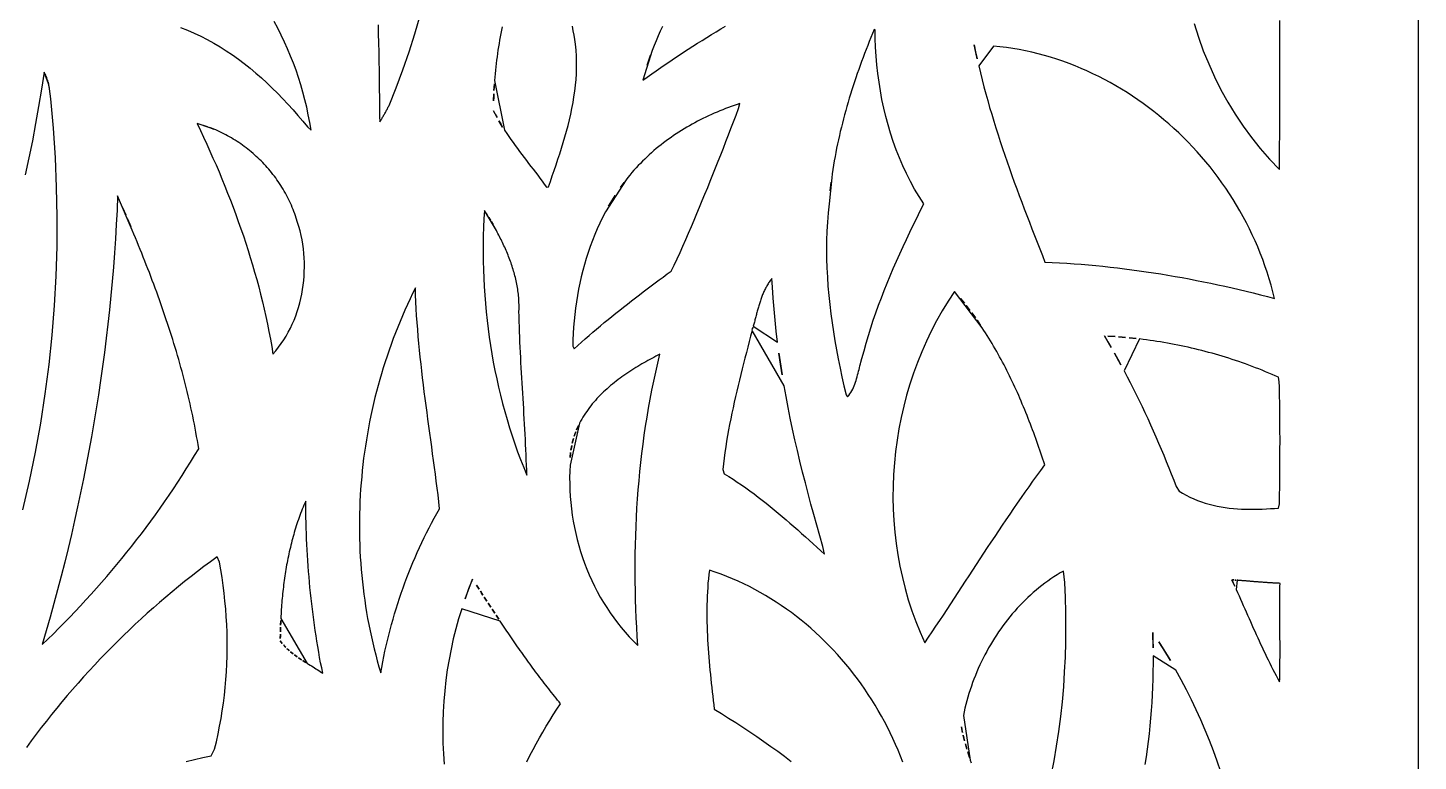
# Model space of a CAD drawing. Header units: metres. Extents: x 0 to 500, y 0 to 1000.
# Drawn here: x 247.2 to 500, y 319.2 to 452.6 of the extents above; entities that cross this region are included whole.
import ezdxf

# ---------------------------------------------------------------- set-up
doc = ezdxf.new("R2010")
doc.units = ezdxf.units.M
doc.layers.add('HOLE', color=7, linetype='Continuous')
doc.layers.add('OUTER', color=7, linetype='Continuous')

msp = doc.modelspace()

# ---------------------------------------------------------------- linework, layer by layer
at = {"layer": 'HOLE'}
for points in [[(274.93, 452.69), (276.18, 452.2), (277.4, 451.66), (278.61, 451.09), (279.79, 450.48), (280.96, 449.83), (282.11, 449.15), (283.24, 448.44), (284.35, 447.69), (285.45, 446.91), (286.52, 446.1), (287.58, 445.27), (288.62, 444.4), (289.64, 443.51), (290.64, 442.6), (291.62, 441.66), (292.59, 440.71), (293.54, 439.73), (294.47, 438.73), (295.39, 437.72), (296.28, 436.69), (297.16, 435.65), (298.02, 434.59), (298.66, 434.02), (298.43, 435.41), (298.17, 436.8), (297.88, 438.17), (297.55, 439.54), (297.2, 440.89), (296.81, 442.24), (296.39, 443.57), (295.94, 444.89), (295.45, 446.2), (294.94, 447.49), (294.4, 448.77), (293.83, 450.04), (293.23, 451.29), (292.61, 452.53), (291.95, 453.75)], [(310.84, 453.19), (310.89, 451.52), (310.93, 449.86), (310.97, 448.2), (311.01, 446.54), (311.03, 444.87), (311.06, 443.21), (311.08, 441.55), (311.09, 439.88), (311.11, 438.22), (311.12, 436.56), (311.16, 435.5), (311.25, 435.64), (311.34, 435.78), (311.43, 435.92), (311.51, 436.06), (311.6, 436.2), (311.68, 436.34), (311.77, 436.48), (311.85, 436.63), (311.93, 436.77), (312.02, 436.91), (312.1, 437.06), (312.18, 437.2), (312.26, 437.35), (312.33, 437.49), (312.41, 437.64), (312.49, 437.78), (312.56, 437.93), (312.64, 438.08), (312.71, 438.22), (312.79, 438.37), (312.86, 438.52), (314.16, 441.73), (315.37, 444.97), (316.5, 448.24), (317.55, 451.54), (318.52, 454.86)], [(333.41, 452.81), (333.29, 452.2), (333.17, 451.6), (333.06, 450.99), (332.95, 450.39), (332.85, 449.78), (332.75, 449.17), (332.66, 448.56), (332.57, 447.95), (332.49, 447.34), (332.41, 446.73), (332.34, 446.12), (332.27, 445.5), (332.2, 444.89), (332.14, 444.28), (332.09, 443.66), (332.04, 443.05), (333.87, 433.98), (333.87, 433.98), (334.24, 433.42), (334.61, 432.86), (335, 432.3), (335.39, 431.75), (335.78, 431.2), (336.18, 430.66), (336.59, 430.11), (337, 429.57), (337.41, 429.04), (337.82, 428.5), (338.23, 427.96), (338.64, 427.42), (339.06, 426.89), (339.47, 426.35), (339.88, 425.81), (340.28, 425.27), (340.68, 424.72), (341.08, 424.18), (341.48, 423.63), (341.85, 423.7), (342.19, 424.69), (342.54, 425.69), (342.88, 426.7), (343.23, 427.7), (343.56, 428.71), (343.9, 429.73), (344.22, 430.75), (344.53, 431.77), (344.83, 432.79), (345.12, 433.82), (345.4, 434.85), (345.65, 435.89), (345.89, 436.92), (346.11, 437.97), (346.31, 439.01), (346.48, 440.06), (346.63, 441.11), (346.76, 442.16), (346.85, 443.22), (346.92, 444.28), (346.95, 445.34), (346.95, 446.41), (346.92, 447.48), (346.85, 448.55), (346.74, 449.62), (346.63, 450.49), (346.51, 451.3), (346.36, 452.1), (346.18, 452.9)], [(362.56, 452.86), (362.17, 452.01), (361.78, 451.15), (361.42, 450.28), (361.06, 449.4), (360.72, 448.52), (358.97, 443.08), (358.97, 443.08), (359.79, 443.66), (360.61, 444.24), (361.43, 444.81), (362.26, 445.38), (363.08, 445.95), (363.91, 446.51), (364.74, 447.07), (365.58, 447.63), (366.41, 448.18), (367.25, 448.73), (368.09, 449.27), (368.94, 449.81), (369.78, 450.34), (370.63, 450.87), (371.49, 451.39), (372.34, 451.91), (373.2, 452.42), (374.06, 452.92)], [(459.24, 453.38), (460.03, 450.9), (460.92, 448.46), (461.9, 446.05), (462.97, 443.69), (464.13, 441.37), (465.39, 439.11), (466.73, 436.9), (468.16, 434.76), (469.67, 432.68), (471.28, 430.66), (472.97, 428.72), (474.75, 426.86), (474.77, 428.36), (474.78, 429.87), (474.8, 431.37), (474.81, 432.87), (474.82, 434.38), (474.83, 435.88), (474.84, 437.39), (474.84, 438.89), (474.85, 440.4), (474.85, 441.9), (474.85, 443.4), (474.85, 444.91), (474.85, 446.41), (474.85, 447.92), (474.85, 449.42), (474.85, 450.92), (474.84, 452.43), (474.84, 453.93)], [(246.25, 364.97), (247.47, 370.19), (248.55, 375.45), (249.51, 380.74), (250.33, 386.05), (251.02, 391.38), (251.58, 396.73), (252.01, 402.1), (252.3, 407.47), (252.47, 412.85), (252.5, 418.23), (252.4, 423.61), (252.17, 428.98), (251.81, 434.35), (251.32, 439.7), (251.11, 441.53), (251.1, 441.61), (251.08, 441.68), (251.07, 441.76), (251.05, 441.84), (251.04, 441.91), (251.02, 441.99), (251, 442.06), (250.98, 442.14), (250.97, 442.21), (250.95, 442.29), (250.93, 442.36), (250.91, 442.43), (250.13, 444.58), (250.13, 444.58), (249.65, 441.44), (249.13, 438.32), (248.58, 435.2), (247.99, 432.08), (247.36, 428.98), (246.7, 425.89)], [(275.97, 319.21), (277.47, 319.56), (278.98, 319.91), (280.49, 320.24), (281.09, 321.41), (281.44, 322.79), (281.75, 324.19), (282.04, 325.59), (282.3, 326.99), (282.53, 328.4), (282.74, 329.82), (282.91, 331.24), (283.06, 332.66), (283.19, 334.08), (283.28, 335.51), (283.36, 336.94), (283.4, 338.36), (283.42, 339.79), (283.41, 341.23), (283.38, 342.66), (283.33, 344.09), (283.25, 345.52), (283.14, 346.94), (283.01, 348.37), (282.86, 349.79), (282.69, 351.21), (282.49, 352.63), (282.26, 354.04), (282.02, 355.45), (281.57, 356.4), (280.37, 355.53), (279.19, 354.65), (278.01, 353.75), (276.84, 352.84), (275.68, 351.92), (274.53, 350.99), (273.38, 350.05), (272.25, 349.09), (271.12, 348.13), (270, 347.15), (268.89, 346.16), (267.79, 345.16), (266.7, 344.14), (265.62, 343.12), (264.54, 342.09), (263.48, 341.04), (262.43, 339.99), (261.38, 338.92), (260.34, 337.85), (259.32, 336.76), (258.3, 335.66), (257.3, 334.56), (256.3, 333.44), (255.31, 332.31), (254.33, 331.18), (253.37, 330.03), (252.41, 328.88), (251.46, 327.71), (250.53, 326.54), (249.6, 325.36), (248.69, 324.17), (247.78, 322.97), (246.89, 321.76)], [(406.27, 319.08), (405.85, 320.16), (405.42, 321.23), (404.96, 322.3), (404.48, 323.35), (403.99, 324.39), (403.47, 325.43), (402.94, 326.45), (402.39, 327.46), (401.82, 328.46), (401.23, 329.45), (400.62, 330.43), (400, 331.39), (399.36, 332.35), (398.7, 333.29), (398.02, 334.21), (397.33, 335.13), (396.62, 336.02), (395.89, 336.91), (395.15, 337.78), (394.4, 338.63), (393.62, 339.47), (392.84, 340.29), (392.03, 341.1), (391.22, 341.89), (390.39, 342.66), (389.54, 343.42), (388.68, 344.15), (387.81, 344.87), (386.92, 345.58), (386.02, 346.26), (385.11, 346.92), (384.18, 347.57), (383.24, 348.19), (382.29, 348.8), (381.33, 349.38), (380.36, 349.94), (379.37, 350.48), (378.37, 351), (377.37, 351.5), (376.35, 351.98), (375.32, 352.43), (374.28, 352.86), (373.23, 353.27), (372.17, 353.65), (371.1, 354.01), (371.1, 354.01), (371.01, 353.22), (370.93, 352.43), (370.85, 351.63), (370.79, 350.84), (370.75, 350.05), (370.71, 349.26), (370.68, 348.46), (370.66, 347.67), (370.64, 346.88), (370.64, 346.09), (370.65, 345.29), (370.66, 344.5), (370.68, 343.71), (370.71, 342.92), (370.74, 342.12), (370.78, 341.33), (370.83, 340.54), (370.88, 339.75), (370.94, 338.96), (371, 338.17), (371.07, 337.38), (371.14, 336.58), (371.21, 335.79), (371.29, 335), (371.37, 334.21), (371.45, 333.42), (371.54, 332.64), (371.62, 331.85), (371.71, 331.06), (371.8, 330.27), (371.89, 329.48), (371.98, 328.7), (373.29, 327.9), (374.6, 327.09), (375.9, 326.26), (377.19, 325.42), (378.47, 324.57), (379.75, 323.71), (381.01, 322.83), (382.27, 321.94), (383.52, 321.04), (384.76, 320.13), (385.99, 319.21)], [(433.26, 316.66), (433.78, 319.32), (434.24, 321.99), (434.65, 324.67), (435, 327.36), (435.29, 330.06), (435.53, 332.77), (435.71, 335.48), (435.84, 338.19), (435.92, 340.91), (435.95, 343.62), (435.92, 346.33), (435.85, 349.04), (435.73, 351.74), (435.49, 353.83), (434.91, 353.49), (434.33, 353.14), (433.76, 352.77), (433.2, 352.4), (432.65, 352.01), (432.1, 351.61), (431.57, 351.2), (431.03, 350.78), (430.51, 350.35), (430, 349.91), (429.49, 349.46), (428.99, 348.99), (428.5, 348.52), (428.02, 348.04), (427.55, 347.55), (427.08, 347.05), (426.63, 346.54), (426.18, 346.03), (425.74, 345.5), (425.31, 344.97), (424.89, 344.43), (424.48, 343.88), (424.08, 343.32), (423.69, 342.75), (423.3, 342.18), (422.93, 341.6), (422.56, 341.02), (422.21, 340.43), (421.86, 339.83), (421.53, 339.22), (421.2, 338.61), (420.89, 338), (420.58, 337.37), (420.29, 336.75), (420, 336.11), (419.73, 335.48), (419.47, 334.83), (419.21, 334.19), (418.97, 333.54), (418.74, 332.88), (418.52, 332.22), (418.31, 331.56), (418.11, 330.9), (417.92, 330.23), (417.75, 329.56), (417.58, 328.88), (417.43, 328.2), (417.29, 327.53), (418.55, 319.43), (418.55, 319.43), (418.7, 318.93)], [(337.93, 319.15), (338.47, 320.25), (339.03, 321.34), (339.61, 322.41), (340.2, 323.48), (340.8, 324.54), (341.42, 325.59), (342.06, 326.64), (342.71, 327.67), (343.37, 328.69), (344.05, 329.7), (343.77, 330.04), (343.5, 330.37), (343.23, 330.71), (342.95, 331.04), (342.68, 331.38), (342.41, 331.72), (342.15, 332.06), (341.88, 332.4), (341.61, 332.74), (341.35, 333.08), (341.08, 333.43), (340.82, 333.77), (340.55, 334.11), (340.29, 334.46), (340.03, 334.8), (339.77, 335.15), (339.51, 335.5), (339.26, 335.85), (339, 336.19), (338.74, 336.54), (338.49, 336.89), (338.23, 337.24), (337.98, 337.59), (337.73, 337.95), (337.47, 338.3), (337.22, 338.65), (336.97, 339), (336.72, 339.36), (336.47, 339.71), (336.22, 340.07), (335.97, 340.42), (335.73, 340.78), (335.48, 341.13), (335.23, 341.49), (334.99, 341.85), (334.74, 342.21), (334.5, 342.56), (334.25, 342.92), (334.01, 343.28), (333.77, 343.64), (333.52, 344), (333.28, 344.36), (333.04, 344.72), (326.06, 346.98), (326.06, 346.98), (325.5, 345.16), (324.99, 343.32), (324.53, 341.47), (324.12, 339.61), (323.76, 337.73), (323.44, 335.85), (323.18, 333.95), (322.97, 332.05), (322.8, 330.15), (322.69, 328.24), (322.62, 326.33), (322.61, 324.42), (322.65, 322.51), (322.74, 320.6), (322.88, 318.7)], [(464.12, 317.33), (463.45, 319.24), (462.75, 321.14), (462.02, 323.03), (461.25, 324.91), (460.45, 326.76), (459.61, 328.6), (458.75, 330.43), (457.84, 332.23), (456.91, 334.02), (455.94, 335.79), (451.8, 338.41), (451.8, 338.41), (451.8, 336.99), (451.77, 335.57), (451.74, 334.15), (451.69, 332.73), (451.62, 331.31), (451.54, 329.9), (451.44, 328.48), (451.33, 327.07), (451.2, 325.65), (451.06, 324.24), (450.89, 322.84), (450.72, 321.43), (450.52, 320.03), (450.31, 318.63)]]:
    msp.add_lwpolyline(points, dxfattribs=at)
for points in [[(392.87, 420.62), (392.7, 418.95), (392.57, 417.29), (392.48, 415.62), (392.42, 413.95), (392.41, 412.28), (392.42, 410.61), (392.48, 408.95), (392.56, 407.28), (392.67, 405.62), (392.82, 403.95), (392.99, 402.29), (393.19, 400.63), (393.41, 398.98), (393.66, 397.33), (393.93, 395.68), (394.22, 394.03), (394.54, 392.39), (394.87, 390.75), (395.21, 389.12), (395.57, 387.49), (395.95, 385.87), (396.23, 385.5), (396.45, 385.77), (396.65, 386.04), (396.84, 386.32), (397.01, 386.61), (397.16, 386.91), (397.31, 387.21), (397.44, 387.52), (397.56, 387.84), (397.68, 388.16), (397.78, 388.49), (397.88, 388.81), (397.97, 389.15), (398.06, 389.48), (398.15, 389.81), (398.23, 390.15), (398.31, 390.48), (398.4, 390.81), (398.48, 391.15), (398.57, 391.48), (398.66, 391.8), (398.84, 392.49), (399.22, 393.89), (399.61, 395.28), (400.02, 396.67), (400.46, 398.05), (400.91, 399.43), (401.39, 400.79), (401.87, 402.15), (402.38, 403.51), (402.9, 404.85), (403.44, 406.2), (403.99, 407.53), (404.55, 408.86), (405.13, 410.19), (405.72, 411.5), (406.32, 412.82), (406.92, 414.13), (407.54, 415.43), (408.17, 416.73), (408.8, 418.03), (409.44, 419.32), (410.08, 420.61), (409.23, 421.94), (408.42, 423.3), (407.66, 424.69), (406.94, 426.1), (406.27, 427.53), (405.65, 428.98), (405.07, 430.45), (404.53, 431.93), (404.04, 433.44), (403.59, 434.96), (403.18, 436.49), (402.81, 438.03), (402.49, 439.59), (402.2, 441.15), (401.95, 442.73), (401.74, 444.31), (401.57, 445.9), (401.43, 447.49), (401.33, 449.08), (401.27, 450.68), (401.24, 452.28), (401.04, 452.33), (400.75, 451.61), (400.46, 450.88), (400.17, 450.16), (399.89, 449.43), (399.61, 448.7), (399.33, 447.97), (399.06, 447.24), (398.79, 446.51), (398.52, 445.77), (398.26, 445.03), (398, 444.29), (397.75, 443.55), (397.5, 442.81), (397.25, 442.07), (397.01, 441.32), (396.78, 440.58), (396.55, 439.83), (396.33, 439.08), (396.11, 438.33), (395.89, 437.57), (395.69, 436.82), (395.48, 436.06), (395.29, 435.3), (395.1, 434.55), (394.91, 433.78), (394.74, 433.02), (394.56, 432.26), (394.4, 431.49), (394.24, 430.73), (394.09, 429.96), (393.95, 429.19), (393.81, 428.42), (393.68, 427.64), (393.56, 426.87), (393.45, 426.09), (393.34, 425.31), (392.87, 420.62)], [(360.39, 447.63), (360.08, 446.73), (359.78, 445.83), (360.39, 447.63)], [(419.23, 449.5), (419.5, 448.23), (419.79, 446.95), (419.23, 449.5)], [(420.08, 445.69), (420.38, 444.42), (420.7, 443.16), (421.03, 441.9), (421.37, 440.64), (421.72, 439.39), (422.07, 438.14), (422.44, 436.89), (422.82, 435.65), (423.2, 434.41), (423.6, 433.17), (424, 431.93), (424.41, 430.7), (424.82, 429.47), (425.24, 428.24), (425.67, 427.01), (426.11, 425.79), (426.55, 424.56), (426.99, 423.34), (427.44, 422.12), (427.9, 420.91), (428.36, 419.69), (428.82, 418.48), (429.29, 417.26), (429.76, 416.05), (430.23, 414.84), (430.7, 413.63), (431.18, 412.43), (431.66, 411.22), (432.13, 410.02), (433.46, 409.96), (434.78, 409.89), (436.1, 409.8), (437.42, 409.71), (438.73, 409.61), (440.05, 409.5), (441.37, 409.38), (442.68, 409.25), (444, 409.11), (445.31, 408.96), (446.62, 408.8), (447.93, 408.63), (449.24, 408.45), (450.55, 408.26), (451.86, 408.06), (453.17, 407.86), (454.47, 407.64), (455.78, 407.42), (457.08, 407.19), (458.38, 406.94), (459.68, 406.69), (460.98, 406.44), (462.27, 406.17), (463.57, 405.9), (464.86, 405.61), (466.15, 405.32), (467.44, 405.02), (468.73, 404.72), (470.02, 404.4), (471.3, 404.08), (472.59, 403.75), (473.87, 403.42), (473.57, 404.62), (473.25, 405.81), (472.9, 406.99), (472.53, 408.17), (472.14, 409.33), (471.72, 410.49), (471.28, 411.63), (470.82, 412.76), (470.33, 413.88), (469.83, 414.99), (469.3, 416.09), (468.75, 417.18), (468.17, 418.25), (467.58, 419.31), (466.97, 420.36), (466.33, 421.4), (465.68, 422.42), (465.01, 423.43), (464.32, 424.42), (463.61, 425.4), (462.88, 426.36), (462.14, 427.31), (461.37, 428.25), (460.59, 429.17), (459.8, 430.07), (458.98, 430.95), (458.15, 431.82), (457.31, 432.68), (456.45, 433.51), (455.57, 434.33), (454.68, 435.13), (453.77, 435.91), (452.85, 436.67), (451.92, 437.42), (450.97, 438.14), (450.01, 438.85), (449.04, 439.53), (448.06, 440.2), (447.06, 440.85), (446.05, 441.47), (445.03, 442.08), (444, 442.66), (442.96, 443.22), (441.91, 443.76), (440.84, 444.28), (439.77, 444.77), (438.69, 445.25), (437.6, 445.7), (436.5, 446.12), (435.4, 446.53), (434.28, 446.9), (433.16, 447.26), (432.03, 447.59), (430.89, 447.89), (429.75, 448.17), (428.6, 448.43), (427.45, 448.65), (426.29, 448.86), (425.12, 449.03), (423.95, 449.18), (422.78, 449.3), (420.08, 445.69)], [(250.28, 444.23), (250.25, 444.3), (250.22, 444.37), (250.28, 444.23)], [(250.37, 444.02), (250.34, 444.09), (250.31, 444.16), (250.37, 444.02)], [(250.45, 443.81), (250.43, 443.88), (250.4, 443.95), (250.45, 443.81)], [(250.54, 443.6), (250.51, 443.67), (250.48, 443.74), (250.54, 443.6)], [(250.61, 443.38), (250.59, 443.46), (250.56, 443.53), (250.61, 443.38)], [(250.69, 443.17), (250.66, 443.24), (250.64, 443.31), (250.69, 443.17)], [(250.76, 442.95), (250.74, 443.02), (250.71, 443.09), (250.76, 442.95)], [(250.83, 442.73), (250.8, 442.8), (250.78, 442.88), (250.83, 442.73)], [(250.89, 442.51), (250.87, 442.58), (250.85, 442.66), (250.89, 442.51)], [(331.9, 440.59), (331.88, 439.97), (331.87, 439.35), (331.9, 440.59)], [(332, 442.43), (331.96, 441.82), (331.93, 441.2), (332, 442.43)], [(331.85, 437.5), (332.16, 436.9), (332.48, 436.3), (331.85, 437.5)], [(352.22, 419.16), (351.69, 418.14), (351.18, 417.11), (350.71, 416.07), (350.26, 415.01), (349.83, 413.95), (349.43, 412.87), (349.06, 411.78), (348.71, 410.68), (348.38, 409.57), (348.08, 408.46), (347.81, 407.34), (347.56, 406.21), (347.33, 405.07), (347.12, 403.93), (346.94, 402.79), (346.77, 401.64), (346.63, 400.49), (346.52, 399.33), (346.42, 398.18), (346.34, 397.02), (346.29, 395.86), (346.26, 394.71), (346.51, 394.26), (347.18, 394.87), (347.86, 395.47), (348.54, 396.07), (349.22, 396.67), (349.91, 397.26), (350.6, 397.84), (351.29, 398.43), (351.99, 399), (352.69, 399.57), (353.39, 400.14), (354.1, 400.71), (354.8, 401.27), (355.51, 401.83), (356.23, 402.39), (356.94, 402.94), (357.66, 403.49), (358.37, 404.04), (359.09, 404.59), (359.81, 405.13), (360.53, 405.68), (361.26, 406.22), (361.98, 406.76), (362.7, 407.3), (363.42, 407.85), (364.15, 408.39), (364.72, 409.43), (365.25, 410.59), (365.77, 411.76), (366.29, 412.93), (366.81, 414.11), (367.32, 415.28), (367.82, 416.46), (368.33, 417.64), (368.83, 418.82), (369.32, 420.01), (369.81, 421.19), (370.3, 422.38), (370.79, 423.57), (371.27, 424.76), (371.75, 425.95), (372.23, 427.15), (372.7, 428.34), (373.17, 429.54), (373.64, 430.73), (374.11, 431.93), (374.57, 433.13), (375.03, 434.33), (375.49, 435.53), (375.95, 436.73), (376.4, 437.92), (376.66, 438.85), (376.13, 438.68), (375.61, 438.5), (375.08, 438.32), (374.56, 438.12), (374.04, 437.93), (373.52, 437.72), (373, 437.52), (372.49, 437.3), (371.97, 437.08), (371.46, 436.85), (370.95, 436.62), (370.44, 436.38), (369.94, 436.13), (369.44, 435.88), (368.94, 435.62), (368.44, 435.36), (367.95, 435.09), (367.46, 434.81), (366.98, 434.53), (366.49, 434.24), (366.01, 433.95), (365.54, 433.64), (365.07, 433.34), (364.6, 433.02), (364.14, 432.7), (363.68, 432.38), (363.22, 432.04), (362.77, 431.7), (362.33, 431.36), (361.89, 431.01), (361.45, 430.65), (361.02, 430.28), (360.6, 429.91), (360.18, 429.53), (359.76, 429.15), (359.35, 428.76), (358.95, 428.36), (358.55, 427.96), (358.16, 427.55), (357.77, 427.13), (357.39, 426.71), (357.02, 426.28), (356.65, 425.85), (356.29, 425.41), (355.94, 424.96), (352.22, 419.16)], [(277.95, 435.22), (278.54, 433.97), (279.13, 432.72), (279.71, 431.46), (280.27, 430.21), (280.83, 428.94), (281.39, 427.68), (281.93, 426.4), (282.46, 425.13), (282.98, 423.85), (283.49, 422.57), (284, 421.28), (284.49, 419.99), (284.97, 418.69), (285.44, 417.39), (285.9, 416.09), (286.35, 414.78), (286.78, 413.46), (287.21, 412.15), (287.62, 410.83), (288.02, 409.5), (288.4, 408.17), (288.78, 406.84), (289.14, 405.5), (289.48, 404.16), (289.82, 402.81), (290.14, 401.46), (290.44, 400.11), (290.73, 398.75), (291.01, 397.39), (291.27, 396.02), (291.51, 394.65), (291.74, 393.27), (292.27, 393.89), (292.77, 394.52), (293.25, 395.18), (293.7, 395.85), (294.12, 396.55), (294.52, 397.25), (294.9, 397.98), (295.25, 398.71), (295.57, 399.46), (295.87, 400.23), (296.14, 401), (296.39, 401.78), (296.61, 402.58), (296.8, 403.38), (296.97, 404.18), (297.12, 405), (297.24, 405.82), (297.33, 406.64), (297.4, 407.47), (297.44, 408.29), (297.46, 409.12), (297.45, 409.95), (297.42, 410.78), (297.36, 411.6), (297.28, 412.43), (297.17, 413.25), (297.03, 414.06), (296.87, 414.87), (296.68, 415.67), (296.47, 416.46), (296.23, 417.24), (295.97, 418.01), (295.84, 418.41), (295.7, 418.8), (295.56, 419.19), (295.41, 419.57), (295.25, 419.96), (295.09, 420.34), (294.92, 420.71), (294.75, 421.09), (294.57, 421.46), (294.39, 421.83), (294.19, 422.19), (294, 422.55), (293.8, 422.91), (293.59, 423.26), (293.38, 423.61), (293.16, 423.96), (292.93, 424.3), (292.71, 424.64), (292.47, 424.98), (292.23, 425.31), (291.99, 425.63), (291.74, 425.96), (291.49, 426.28), (291.23, 426.59), (290.97, 426.9), (290.7, 427.21), (290.43, 427.51), (290.16, 427.81), (289.88, 428.11), (289.59, 428.4), (289.3, 428.68), (289.01, 428.96), (288.71, 429.24), (288.41, 429.51), (288.11, 429.78), (287.8, 430.04), (287.49, 430.3), (287.17, 430.55), (286.86, 430.8), (286.53, 431.04), (286.21, 431.28), (285.88, 431.51), (285.55, 431.74), (285.21, 431.96), (284.87, 432.17), (284.53, 432.39), (284.19, 432.59), (283.84, 432.79), (283.49, 432.99), (283.14, 433.18), (282.78, 433.36), (282.42, 433.54), (282.06, 433.71), (281.7, 433.88), (281.33, 434.04), (277.95, 435.22)], [(332.81, 435.71), (333.15, 435.13), (333.51, 434.55), (332.81, 435.71)], [(279.85, 434.62), (279.47, 434.75), (279.09, 434.88), (279.85, 434.62)], [(280.96, 434.19), (280.59, 434.34), (280.22, 434.49), (280.96, 434.19)], [(355.6, 424.5), (355.26, 424.04), (354.92, 423.57), (355.6, 424.5)], [(393.24, 424.54), (393.15, 423.76), (393.07, 422.97), (393.24, 424.54)], [(263.49, 422.04), (263.38, 419.45), (263.24, 416.85), (263.09, 414.26), (262.91, 411.67), (262.71, 409.08), (262.49, 406.5), (262.25, 403.91), (261.99, 401.33), (261.71, 398.75), (261.41, 396.17), (261.09, 393.6), (260.74, 391.03), (260.38, 388.46), (260, 385.9), (259.6, 383.34), (259.17, 380.78), (258.73, 378.23), (258.27, 375.68), (257.79, 373.13), (257.28, 370.59), (256.76, 368.05), (256.22, 365.52), (255.66, 362.99), (255.08, 360.46), (254.49, 357.94), (253.87, 355.43), (253.23, 352.92), (252.58, 350.41), (251.9, 347.91), (251.21, 345.42), (250.5, 342.93), (249.77, 340.45), (250.79, 341.43), (251.8, 342.42), (252.81, 343.43), (253.81, 344.44), (254.8, 345.46), (255.78, 346.49), (256.76, 347.52), (257.73, 348.57), (258.69, 349.62), (259.64, 350.69), (260.58, 351.76), (261.52, 352.84), (262.44, 353.93), (263.36, 355.02), (264.27, 356.13), (265.17, 357.24), (266.06, 358.36), (266.94, 359.49), (267.81, 360.62), (268.68, 361.76), (269.53, 362.92), (270.37, 364.07), (271.2, 365.24), (272.03, 366.42), (272.84, 367.6), (273.64, 368.79), (274.43, 369.98), (275.21, 371.18), (275.98, 372.4), (276.74, 373.61), (277.49, 374.84), (278.23, 376.07), (278.11, 376.82), (277.99, 377.56), (277.86, 378.31), (277.73, 379.06), (277.59, 379.8), (277.45, 380.54), (277.3, 381.29), (277.15, 382.03), (276.99, 382.77), (276.83, 383.51), (276.67, 384.25), (276.5, 384.99), (276.33, 385.72), (276.15, 386.46), (275.97, 387.19), (275.79, 387.93), (275.6, 388.66), (275.4, 389.39), (275.21, 390.12), (275.01, 390.85), (274.81, 391.58), (274.6, 392.31), (274.39, 393.04), (274.17, 393.77), (273.96, 394.49), (273.73, 395.22), (273.51, 395.94), (273.28, 396.66), (273.05, 397.38), (272.82, 398.1), (272.58, 398.82), (272.34, 399.54), (272.1, 400.26), (271.85, 400.98), (271.61, 401.69), (271.36, 402.41), (271.1, 403.12), (270.85, 403.84), (270.59, 404.55), (270.33, 405.26), (270.06, 405.97), (269.8, 406.68), (269.53, 407.39), (269.26, 408.09), (268.99, 408.8), (268.71, 409.51), (268.44, 410.21), (268.16, 410.91), (267.88, 411.62), (267.6, 412.32), (267.31, 413.02), (267.03, 413.72), (266.74, 414.42), (266.45, 415.12), (266.16, 415.81), (263.49, 422.04)], [(264.99, 418.59), (264.69, 419.28), (264.39, 419.97), (264.99, 418.59)], [(353.97, 422.13), (353.36, 421.15), (352.77, 420.17), (353.97, 422.13)], [(265.87, 416.51), (265.58, 417.2), (265.28, 417.9), (265.87, 416.51)], [(330.18, 419.42), (330.09, 417.88), (330.03, 416.34), (329.98, 414.8), (329.96, 413.26), (329.95, 411.72), (329.97, 410.17), (330.01, 408.63), (330.07, 407.09), (330.15, 405.55), (330.25, 404.02), (330.37, 402.48), (330.51, 400.95), (330.67, 399.41), (330.86, 397.89), (331.07, 396.36), (331.29, 394.84), (331.54, 393.32), (331.81, 391.81), (332.11, 390.3), (332.42, 388.79), (332.76, 387.29), (333.11, 385.8), (333.49, 384.31), (333.89, 382.83), (334.32, 381.36), (334.76, 379.89), (335.23, 378.43), (335.72, 376.97), (336.23, 375.53), (336.77, 374.09), (337.33, 372.66), (337.9, 371.24), (337.88, 372.17), (337.84, 373.11), (337.81, 374.04), (337.77, 374.97), (337.73, 375.9), (337.69, 376.83), (337.64, 377.77), (337.59, 378.7), (337.54, 379.63), (337.49, 380.56), (337.44, 381.49), (337.38, 382.42), (337.33, 383.36), (337.27, 384.29), (337.21, 385.22), (337.16, 386.15), (337.1, 387.08), (337.05, 388.01), (336.99, 388.94), (336.94, 389.88), (336.89, 390.81), (336.84, 391.74), (336.79, 392.67), (336.74, 393.6), (336.7, 394.53), (336.66, 395.46), (336.62, 396.4), (336.58, 397.33), (336.55, 398.26), (336.53, 399.19), (336.5, 400.13), (336.48, 401.06), (336.49, 401.37), (336.49, 401.69), (336.49, 402), (336.49, 402.31), (336.48, 402.62), (336.46, 402.93), (336.44, 403.24), (336.42, 403.55), (336.39, 403.86), (336.36, 404.17), (336.32, 404.47), (336.28, 404.78), (336.24, 405.08), (336.19, 405.39), (336.14, 405.69), (336.08, 406), (336.02, 406.3), (335.96, 406.6), (335.89, 406.9), (335.82, 407.2), (335.75, 407.5), (335.67, 407.79), (335.59, 408.09), (335.5, 408.39), (335.41, 408.68), (335.32, 408.97), (335.23, 409.27), (335.13, 409.56), (335.03, 409.85), (334.93, 410.14), (334.82, 410.43), (334.71, 410.72), (334.6, 411.01), (334.49, 411.29), (334.37, 411.58), (334.25, 411.87), (334.13, 412.15), (334, 412.43), (333.88, 412.71), (333.75, 412.99), (333.62, 413.27), (333.49, 413.55), (333.35, 413.83), (333.21, 414.11), (333.08, 414.38), (332.94, 414.66), (332.79, 414.93), (332.65, 415.2), (332.5, 415.48), (332.36, 415.75), (330.18, 419.42)], [(330.82, 418.39), (330.66, 418.65), (330.5, 418.91), (330.82, 418.39)], [(331.29, 417.61), (331.14, 417.87), (330.98, 418.13), (331.29, 417.61)], [(331.76, 416.82), (331.6, 417.08), (331.45, 417.35), (331.76, 416.82)], [(332.21, 416.02), (332.06, 416.29), (331.91, 416.55), (332.21, 416.02)], [(311.33, 335.33), (311.51, 336.31), (311.7, 337.3), (311.9, 338.28), (312.11, 339.26), (312.33, 340.23), (312.56, 341.21), (312.8, 342.18), (313.04, 343.15), (313.3, 344.11), (313.57, 345.07), (313.85, 346.03), (314.13, 346.98), (314.43, 347.94), (314.74, 348.88), (315.06, 349.83), (315.39, 350.76), (315.72, 351.7), (316.07, 352.63), (316.43, 353.56), (316.8, 354.48), (317.18, 355.4), (317.57, 356.31), (317.97, 357.22), (318.38, 358.12), (318.8, 359.02), (319.23, 359.91), (319.68, 360.8), (320.13, 361.68), (320.59, 362.56), (321.07, 363.43), (321.56, 364.3), (322.05, 365.16), (321.91, 366.41), (321.76, 367.66), (321.6, 368.92), (321.44, 370.17), (321.28, 371.42), (321.11, 372.67), (320.95, 373.92), (320.78, 375.17), (320.61, 376.43), (320.43, 377.68), (320.26, 378.93), (320.09, 380.18), (319.92, 381.43), (319.75, 382.68), (319.58, 383.94), (319.42, 385.19), (319.26, 386.44), (319.1, 387.7), (318.95, 388.95), (318.8, 390.21), (318.66, 391.46), (318.53, 392.72), (318.4, 393.98), (318.28, 395.23), (318.16, 396.49), (318.06, 397.75), (317.96, 399.01), (317.87, 400.27), (317.8, 401.53), (317.73, 402.8), (317.68, 404.06), (317.64, 405.33), (317.14, 404.32), (316.66, 403.32), (316.18, 402.3), (315.72, 401.28), (315.28, 400.25), (314.84, 399.22), (314.42, 398.18), (314.01, 397.14), (313.61, 396.09), (313.22, 395.04), (312.85, 393.98), (312.48, 392.92), (312.13, 391.86), (311.8, 390.79), (311.47, 389.71), (311.16, 388.63), (310.86, 387.55), (310.57, 386.47), (310.29, 385.38), (310.03, 384.28), (309.78, 383.19), (309.54, 382.09), (309.32, 380.99), (309.11, 379.89), (308.91, 378.78), (308.72, 377.67), (308.55, 376.56), (308.38, 375.45), (308.23, 374.33), (308.1, 373.21), (307.98, 372.1), (307.87, 370.98), (307.77, 369.85), (307.68, 368.73), (307.61, 367.61), (307.56, 366.49), (307.51, 365.36), (307.48, 364.24), (307.46, 363.11), (307.45, 361.99), (307.46, 360.86), (307.48, 359.73), (307.51, 358.61), (307.56, 357.48), (307.62, 356.36), (307.7, 355.24), (307.78, 354.12), (307.88, 352.99), (308, 351.87), (308.12, 350.76), (308.26, 349.64), (308.42, 348.52), (308.59, 347.41), (308.77, 346.3), (308.96, 345.19), (309.17, 344.08), (309.39, 342.98), (309.63, 341.87), (309.88, 340.77), (310.14, 339.68), (310.42, 338.59), (310.71, 337.5), (311.01, 336.41), (311.33, 335.33)], [(383.49, 395.44), (383.25, 397.44), (383.04, 399.43), (382.86, 401.43), (382.7, 403.44), (382.58, 405.45), (382.47, 407.03), (382.35, 406.87), (382.22, 406.71), (382.11, 406.55), (381.99, 406.39), (381.88, 406.22), (381.77, 406.06), (381.67, 405.89), (381.57, 405.72), (381.47, 405.54), (381.37, 405.37), (381.28, 405.2), (381.19, 405.02), (381.11, 404.84), (381.02, 404.66), (380.94, 404.48), (380.86, 404.3), (380.79, 404.11), (380.71, 403.93), (380.64, 403.74), (380.57, 403.56), (380.5, 403.37), (380.44, 403.18), (380.37, 402.99), (380.31, 402.8), (380.25, 402.61), (380.19, 402.42), (380.13, 402.23), (380.07, 402.03), (380.02, 401.84), (379.96, 401.65), (379.91, 401.45), (379.85, 401.26), (379.8, 401.06), (379.75, 400.87), (379.7, 400.67), (379.65, 400.48), (379.6, 400.28), (379.55, 400.08), (379.5, 399.89), (379.44, 399.69), (379.39, 399.5), (379.34, 399.3), (379.29, 399.11), (379.24, 398.91), (379.19, 398.72), (379.13, 398.53), (379.08, 398.33), (383.49, 395.44)], [(415.68, 404.66), (414.54, 402.92), (413.45, 401.14), (412.42, 399.33), (411.46, 397.48), (410.56, 395.61), (409.71, 393.7), (408.93, 391.76), (408.22, 389.81), (407.56, 387.82), (406.97, 385.82), (406.44, 383.8), (405.97, 381.76), (405.57, 379.7), (405.23, 377.64), (404.95, 375.56), (404.74, 373.48), (404.59, 371.39), (404.51, 369.29), (404.49, 367.2), (404.53, 365.1), (404.65, 363.01), (404.82, 360.92), (405.07, 358.84), (405.38, 356.77), (405.75, 354.71), (406.2, 352.66), (406.71, 350.62), (407.28, 348.61), (407.93, 346.61), (408.64, 344.64), (409.42, 342.69), (410.27, 340.77), (410.95, 341.78), (411.64, 342.79), (412.31, 343.8), (412.99, 344.82), (413.67, 345.83), (414.34, 346.85), (415.01, 347.87), (415.68, 348.89), (416.35, 349.91), (417.02, 350.93), (417.68, 351.96), (418.35, 352.98), (419.02, 354), (419.69, 355.02), (420.36, 356.04), (421.03, 357.06), (421.7, 358.08), (422.37, 359.1), (423.05, 360.11), (423.72, 361.13), (424.4, 362.14), (425.08, 363.16), (425.77, 364.17), (426.45, 365.17), (427.14, 366.18), (427.84, 367.18), (428.54, 368.18), (429.24, 369.17), (429.95, 370.17), (430.66, 371.16), (431.37, 372.14), (432.09, 373.13), (431.92, 373.66), (431.74, 374.19), (431.57, 374.72), (431.39, 375.25), (431.21, 375.78), (431.02, 376.31), (430.84, 376.84), (430.65, 377.37), (430.46, 377.9), (430.27, 378.43), (430.08, 378.96), (429.88, 379.49), (429.68, 380.01), (429.48, 380.54), (429.28, 381.07), (429.07, 381.59), (428.87, 382.12), (428.66, 382.64), (428.45, 383.16), (428.23, 383.68), (428.01, 384.2), (427.79, 384.72), (427.57, 385.24), (427.35, 385.75), (427.12, 386.27), (426.89, 386.78), (426.65, 387.29), (426.42, 387.8), (426.18, 388.31), (425.94, 388.81), (425.69, 389.32), (425.45, 389.82), (425.19, 390.32), (424.94, 390.82), (424.68, 391.32), (424.42, 391.82), (424.16, 392.31), (423.89, 392.8), (423.62, 393.29), (423.35, 393.78), (423.07, 394.26), (422.79, 394.75), (422.51, 395.23), (422.22, 395.7), (421.93, 396.18), (421.64, 396.65), (421.34, 397.12), (421.04, 397.59), (420.73, 398.05), (415.68, 404.66)], [(417.47, 402.54), (417.12, 402.97), (416.77, 403.4), (417.47, 402.54)], [(418.49, 401.22), (418.15, 401.67), (417.81, 402.1), (418.49, 401.22)], [(419.47, 399.88), (419.15, 400.33), (418.82, 400.78), (419.47, 399.88)], [(378.86, 397.57), (378.6, 396.57), (378.34, 395.57), (378.09, 394.57), (377.83, 393.57), (377.57, 392.57), (377.32, 391.57), (377.06, 390.57), (376.81, 389.57), (376.57, 388.56), (376.33, 387.56), (376.09, 386.55), (375.85, 385.55), (375.63, 384.54), (375.41, 383.53), (375.19, 382.52), (374.98, 381.51), (374.79, 380.49), (374.6, 379.48), (374.42, 378.46), (374.24, 377.44), (374.08, 376.42), (373.93, 375.4), (373.8, 374.38), (373.67, 373.35), (373.56, 372.32), (373.82, 371.51), (374.61, 371.02), (375.4, 370.52), (376.18, 370.01), (376.95, 369.48), (377.72, 368.95), (378.48, 368.41), (379.23, 367.85), (379.98, 367.29), (380.72, 366.72), (381.45, 366.14), (382.18, 365.56), (382.9, 364.97), (383.62, 364.37), (384.34, 363.76), (385.05, 363.15), (385.76, 362.54), (386.47, 361.92), (387.17, 361.3), (387.87, 360.67), (388.57, 360.04), (389.27, 359.41), (389.96, 358.78), (390.66, 358.15), (391.35, 357.52), (392.04, 356.88), (391.74, 358.29), (391.18, 360.22), (390.64, 362.15), (390.1, 364.08), (389.58, 366.01), (389.06, 367.95), (388.56, 369.89), (388.06, 371.83), (387.58, 373.78), (387.12, 375.73), (386.67, 377.68), (386.24, 379.64), (385.82, 381.6), (385.42, 383.57), (385.05, 385.54), (384.69, 387.51), (378.86, 397.57)], [(379.03, 398.14), (378.97, 397.95), (378.91, 397.76), (379.03, 398.14)], [(420.42, 398.51), (420.11, 398.97), (419.79, 399.43), (420.42, 398.51)], [(442.95, 396.58), (443.57, 395.54), (444.18, 394.49), (442.95, 396.58)], [(444.87, 396.46), (444.23, 396.5), (443.59, 396.54), (444.87, 396.46)], [(446.78, 396.3), (446.15, 396.36), (445.51, 396.41), (446.78, 396.3)], [(446.52, 390.25), (447.09, 389.17), (447.64, 388.1), (448.19, 387.02), (448.73, 385.93), (449.26, 384.84), (449.79, 383.75), (450.3, 382.65), (450.81, 381.55), (451.32, 380.44), (451.81, 379.34), (452.3, 378.22), (452.78, 377.11), (453.26, 375.99), (453.73, 374.87), (454.19, 373.74), (454.65, 372.62), (455.1, 371.48), (455.54, 370.35), (455.99, 369.22), (456.51, 368.37), (457.16, 367.97), (457.82, 367.61), (458.5, 367.27), (459.18, 366.96), (459.87, 366.68), (460.57, 366.42), (461.28, 366.19), (462, 365.98), (462.72, 365.8), (463.45, 365.64), (464.18, 365.5), (464.91, 365.38), (465.65, 365.28), (466.4, 365.2), (467.14, 365.14), (467.89, 365.09), (468.64, 365.06), (469.39, 365.05), (470.14, 365.05), (470.89, 365.06), (471.64, 365.08), (472.39, 365.12), (473.13, 365.17), (473.88, 365.22), (474.61, 365.28), (474.77, 366.04), (474.78, 366.97), (474.8, 367.89), (474.81, 368.82), (474.82, 369.75), (474.83, 370.67), (474.84, 371.6), (474.85, 372.52), (474.85, 373.45), (474.86, 374.38), (474.86, 375.3), (474.86, 376.23), (474.87, 377.16), (474.87, 378.08), (474.86, 379.01), (474.86, 379.93), (474.85, 380.86), (474.85, 381.78), (474.84, 382.71), (474.83, 383.64), (474.81, 384.56), (474.8, 385.49), (474.78, 386.41), (474.76, 387.34), (474.74, 388.26), (474.6, 389.06), (474.01, 389.32), (473.42, 389.58), (472.82, 389.83), (472.23, 390.08), (471.63, 390.33), (471.03, 390.57), (470.43, 390.8), (469.83, 391.03), (469.23, 391.26), (468.62, 391.48), (468.02, 391.7), (467.41, 391.91), (466.8, 392.11), (466.19, 392.32), (465.58, 392.51), (464.97, 392.7), (464.36, 392.89), (463.74, 393.08), (463.13, 393.25), (462.51, 393.43), (461.89, 393.6), (461.27, 393.76), (460.65, 393.92), (460.03, 394.08), (459.41, 394.23), (458.78, 394.37), (458.16, 394.52), (457.53, 394.65), (456.91, 394.79), (456.28, 394.91), (455.65, 395.04), (455.02, 395.16), (454.39, 395.27), (453.76, 395.38), (453.13, 395.49), (452.5, 395.59), (451.87, 395.69), (451.24, 395.78), (450.6, 395.87), (449.97, 395.95), (449.33, 396.03), (446.52, 390.25)], [(448.7, 396.1), (448.06, 396.17), (447.42, 396.24), (448.7, 396.1)], [(345.78, 373.1), (345.72, 371.96), (345.69, 370.82), (345.7, 369.68), (345.73, 368.55), (345.79, 367.41), (345.89, 366.27), (346.01, 365.14), (346.16, 364.01), (346.34, 362.89), (346.55, 361.77), (346.79, 360.66), (347.06, 359.56), (347.36, 358.46), (347.68, 357.37), (348.04, 356.3), (348.42, 355.23), (348.82, 354.17), (349.26, 353.13), (349.72, 352.1), (350.21, 351.08), (350.72, 350.08), (351.27, 349.09), (351.84, 348.12), (352.43, 347.17), (353.05, 346.24), (353.7, 345.32), (354.37, 344.43), (355.06, 343.55), (355.78, 342.7), (356.53, 341.87), (357.3, 341.06), (358.09, 340.28), (357.98, 341.94), (357.89, 343.61), (357.81, 345.27), (357.74, 346.94), (357.68, 348.61), (357.64, 350.28), (357.61, 351.94), (357.6, 353.61), (357.6, 355.28), (357.62, 356.95), (357.65, 358.61), (357.7, 360.28), (357.76, 361.94), (357.84, 363.61), (357.93, 365.27), (358.04, 366.93), (358.17, 368.6), (358.31, 370.25), (358.47, 371.91), (358.64, 373.57), (358.83, 375.22), (359.04, 376.87), (359.27, 378.52), (359.51, 380.17), (359.77, 381.82), (360.05, 383.46), (360.34, 385.1), (360.66, 386.73), (360.99, 388.37), (361.34, 390), (361.71, 391.62), (362.1, 393.24), (361.74, 393.06), (361.38, 392.88), (361.01, 392.69), (360.65, 392.5), (360.28, 392.3), (359.92, 392.1), (359.55, 391.9), (359.18, 391.69), (358.82, 391.48), (358.45, 391.27), (358.09, 391.05), (357.72, 390.83), (357.36, 390.6), (356.99, 390.37), (356.63, 390.13), (356.27, 389.89), (355.92, 389.65), (355.56, 389.4), (355.21, 389.15), (354.86, 388.9), (354.51, 388.64), (354.17, 388.37), (353.82, 388.1), (353.49, 387.83), (353.15, 387.55), (352.82, 387.27), (352.5, 386.98), (352.18, 386.69), (351.86, 386.4), (351.55, 386.1), (351.25, 385.8), (350.95, 385.49), (350.66, 385.18), (350.37, 384.86), (350.09, 384.54), (349.81, 384.21), (349.55, 383.88), (349.29, 383.54), (349.03, 383.2), (348.79, 382.86), (348.55, 382.51), (348.32, 382.15), (348.1, 381.79), (347.89, 381.43), (347.68, 381.06), (347.49, 380.69), (345.78, 373.1)], [(384.35, 389.49), (384.04, 391.47), (383.75, 393.46), (384.35, 389.49)], [(444.78, 393.44), (445.37, 392.38), (445.95, 391.31), (444.78, 393.44)], [(347.3, 380.31), (347.12, 379.92), (346.96, 379.53), (347.3, 380.31)], [(346.39, 377.93), (346.27, 377.52), (346.17, 377.1), (346.39, 377.93)], [(346.8, 379.14), (346.65, 378.74), (346.51, 378.34), (346.8, 379.14)], [(345.87, 375.37), (345.83, 374.93), (345.8, 374.48), (345.87, 375.37)], [(346.08, 376.67), (346, 376.24), (345.93, 375.81), (346.08, 376.67)], [(297.97, 337.04), (298.23, 336.88), (298.49, 336.72), (298.75, 336.56), (299.02, 336.4), (299.28, 336.24), (299.53, 336.07), (299.79, 335.91), (300.05, 335.74), (300.3, 335.57), (300.55, 335.4), (300.8, 335.23), (300.6, 336.2), (300.41, 337.16), (300.23, 338.13), (300.06, 339.1), (299.89, 340.08), (299.73, 341.05), (299.57, 342.02), (299.43, 343), (299.28, 343.97), (299.15, 344.95), (299.02, 345.92), (298.9, 346.9), (298.78, 347.88), (298.67, 348.86), (298.57, 349.84), (298.47, 350.82), (298.38, 351.8), (298.3, 352.78), (298.22, 353.76), (298.15, 354.74), (298.08, 355.73), (298.02, 356.71), (297.96, 357.69), (297.91, 358.68), (297.86, 359.66), (297.82, 360.64), (297.79, 361.63), (297.76, 362.61), (297.73, 363.6), (297.71, 364.58), (297.7, 365.57), (297.69, 366.55), (297.53, 366.18), (297.37, 365.81), (297.22, 365.44), (297.07, 365.06), (296.92, 364.69), (296.77, 364.31), (296.63, 363.93), (296.5, 363.55), (296.36, 363.17), (296.23, 362.79), (296.1, 362.4), (295.98, 362.02), (295.86, 361.63), (295.74, 361.24), (295.62, 360.86), (295.51, 360.47), (295.4, 360.08), (295.29, 359.69), (295.19, 359.3), (295.09, 358.9), (294.99, 358.51), (294.9, 358.12), (294.8, 357.72), (294.71, 357.32), (294.63, 356.93), (294.54, 356.53), (294.46, 356.13), (294.38, 355.73), (294.31, 355.33), (294.23, 354.93), (294.16, 354.53), (294.09, 354.13), (294.03, 353.73), (293.96, 353.33), (293.9, 352.93), (293.84, 352.52), (293.79, 352.12), (293.73, 351.72), (293.68, 351.31), (293.63, 350.91), (293.58, 350.5), (293.54, 350.1), (293.5, 349.69), (293.46, 349.28), (293.42, 348.88), (293.38, 348.47), (293.35, 348.07), (293.32, 347.66), (293.29, 347.25), (293.26, 346.85), (293.23, 346.44), (293.21, 346.03), (293.19, 345.63), (293.17, 345.22), (297.97, 337.04)], [(328.02, 352.34), (327.32, 350.57), (326.67, 348.79), (328.02, 352.34)], [(466.09, 352.24), (466.36, 351.66), (466.63, 351.07), (466.09, 352.24)], [(466.5, 352.2), (466.36, 352.21), (466.23, 352.23), (466.5, 352.2)], [(466.91, 352.17), (466.77, 352.18), (466.64, 352.19), (466.91, 352.17)], [(466.89, 350.49), (467.16, 349.91), (467.42, 349.32), (467.68, 348.73), (467.94, 348.15), (468.2, 347.56), (468.46, 346.97), (468.72, 346.39), (468.98, 345.8), (469.24, 345.21), (469.5, 344.63), (469.76, 344.04), (470.02, 343.45), (470.28, 342.87), (470.54, 342.28), (470.81, 341.7), (471.07, 341.12), (471.34, 340.54), (471.61, 339.96), (471.88, 339.38), (472.16, 338.8), (472.44, 338.22), (472.72, 337.65), (473.01, 337.07), (473.29, 336.5), (473.59, 335.93), (473.88, 335.37), (474.18, 334.8), (474.49, 334.24), (474.8, 333.68), (474.81, 334.24), (474.83, 334.8), (474.84, 335.36), (474.85, 335.92), (474.85, 336.48), (474.86, 337.04), (474.86, 337.6), (474.87, 338.16), (474.87, 338.72), (474.87, 339.28), (474.87, 339.84), (474.87, 340.4), (474.87, 340.96), (474.86, 341.52), (474.86, 342.08), (474.86, 342.64), (474.86, 343.19), (474.85, 343.75), (474.85, 344.31), (474.85, 344.87), (474.84, 345.43), (474.84, 345.99), (474.84, 346.55), (474.84, 347.11), (474.84, 347.67), (474.84, 348.23), (474.84, 348.79), (474.84, 349.35), (474.85, 349.9), (474.85, 350.46), (474.86, 351.02), (474.87, 351.58), (474.73, 351.59), (474.59, 351.6), (474.45, 351.6), (474.32, 351.61), (474.18, 351.62), (474.04, 351.63), (473.9, 351.63), (473.77, 351.64), (473.63, 351.65), (473.49, 351.66), (473.35, 351.67), (473.21, 351.68), (473.08, 351.69), (472.94, 351.69), (472.8, 351.7), (472.66, 351.71), (472.53, 351.72), (472.39, 351.73), (472.25, 351.74), (472.12, 351.75), (471.98, 351.76), (471.84, 351.77), (471.7, 351.78), (471.57, 351.79), (471.43, 351.8), (471.29, 351.81), (471.15, 351.82), (471.02, 351.83), (470.88, 351.84), (470.74, 351.85), (470.61, 351.86), (470.47, 351.87), (470.33, 351.88), (470.19, 351.89), (470.06, 351.9), (469.92, 351.92), (469.78, 351.93), (469.65, 351.94), (469.51, 351.95), (469.37, 351.96), (469.23, 351.97), (469.1, 351.98), (468.96, 351.99), (468.82, 352), (468.69, 352.02), (468.55, 352.03), (468.41, 352.04), (468.28, 352.05), (468.14, 352.06), (468, 352.07), (467.87, 352.08), (467.73, 352.1), (467.59, 352.11), (467.46, 352.12), (467.32, 352.13), (467.18, 352.14), (467.05, 352.15), (466.89, 350.49)], [(329.21, 350.52), (328.97, 350.88), (328.74, 351.24), (329.21, 350.52)], [(329.92, 349.43), (329.69, 349.79), (329.45, 350.15), (329.92, 349.43)], [(330.64, 348.34), (330.4, 348.7), (330.16, 349.06), (330.64, 348.34)], [(331.36, 347.25), (331.12, 347.61), (330.88, 347.98), (331.36, 347.25)], [(332.08, 346.17), (331.84, 346.53), (331.6, 346.89), (332.08, 346.17)], [(293.15, 344.81), (293.14, 344.4), (293.12, 344), (293.15, 344.81)], [(332.8, 345.08), (332.56, 345.44), (332.32, 345.8), (332.8, 345.08)], [(293.08, 342.37), (293.08, 341.97), (293.07, 341.56), (293.08, 342.37)], [(293.11, 343.59), (293.1, 343.19), (293.09, 342.78), (293.11, 343.59)], [(451.74, 342.67), (451.77, 341.25), (451.8, 339.83), (451.74, 342.67)], [(293.07, 341.16), (293.25, 340.91), (293.44, 340.66), (293.07, 341.16)], [(293.64, 340.42), (293.84, 340.19), (294.05, 339.97), (293.64, 340.42)], [(294.27, 339.76), (294.49, 339.55), (294.71, 339.34), (294.27, 339.76)], [(294.94, 339.14), (295.18, 338.95), (295.42, 338.76), (294.94, 339.14)], [(454.94, 337.54), (453.91, 339.27), (452.84, 340.98), (454.94, 337.54)], [(295.66, 338.57), (295.91, 338.39), (296.16, 338.21), (295.66, 338.57)], [(296.41, 338.04), (296.67, 337.87), (296.92, 337.7), (296.41, 338.04)], [(297.18, 337.53), (297.44, 337.37), (297.7, 337.21), (297.18, 337.53)], [(416.93, 325.48), (417.03, 324.96), (417.14, 324.45), (416.93, 325.48)], [(417.26, 323.95), (417.38, 323.44), (417.52, 322.93), (417.26, 323.95)], [(417.65, 322.43), (417.79, 321.93), (417.94, 321.43), (417.65, 322.43)], [(418.09, 320.93), (418.24, 320.43), (418.39, 319.93), (418.09, 320.93)]]:
    msp.add_lwpolyline(points, close=True, dxfattribs=at)
at = {"layer": 'OUTER'}
msp.add_lwpolyline([(500, 464.87), (500, 406.74), (500, 349.75), (500, 294.62), (500, 242.07), (500, 192.81), (500, 147.55)], dxfattribs=at)

doc.saveas('drawing.dxf')
